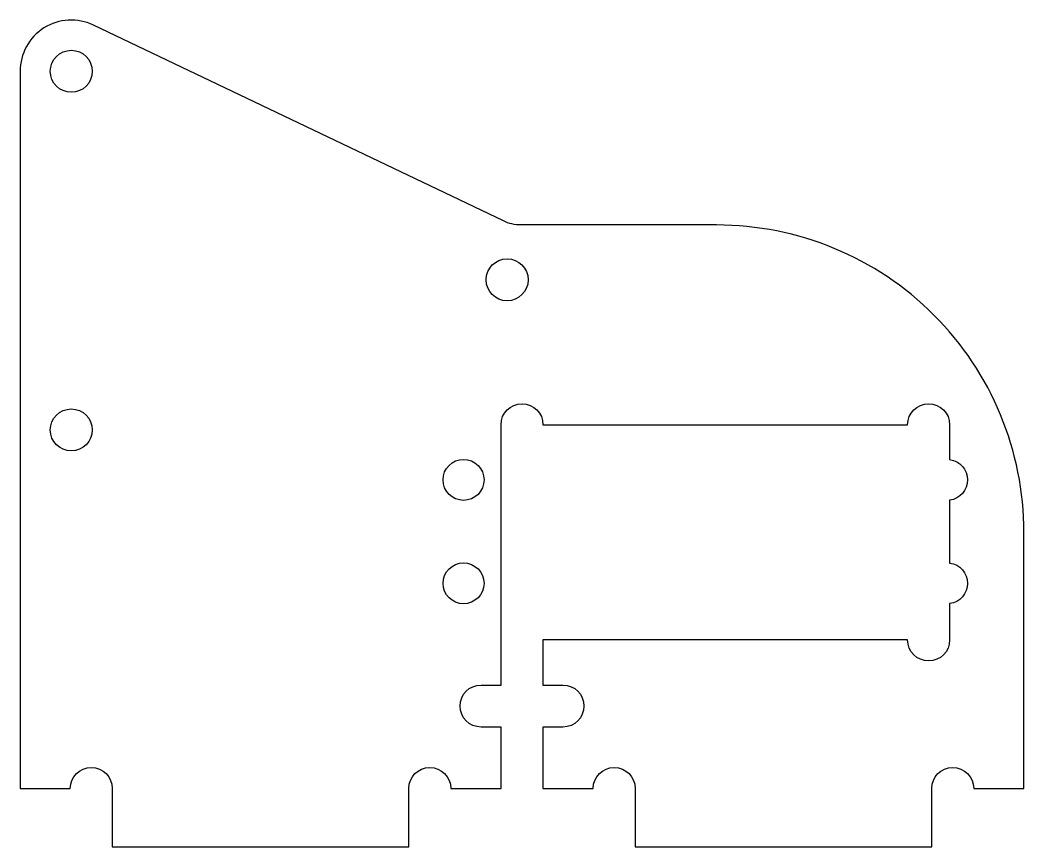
# Model space of a CAD drawing. Header units: millimetres. Extents: x -49 to 49, y 64.3 to 145.
import ezdxf

# ---------------------------------------------------------------- set-up
doc = ezdxf.new("R2010")
doc.units = ezdxf.units.MM
doc.layers.get('0').update_dxf_attribs({"linetype": 'CONTINUOUS'})

msp = doc.modelspace()

# ---------------------------------------------------------------- linework, layer by layer
msp.add_lwpolyline([(37.65, 105.5, -1), (41.75, 105.5), (41.75, 102.109, -0.877708), (41.75, 98.143), (41.75, 92.009, -0.877708), (41.75, 88.043), (41.75, 84.5, -1), (37.65, 84.5), (2.05, 84.5), (2.05, 80.1), (4, 80.1, -1), (4, 76), (2.05, 76), (2.05, 70), (6.95, 70, -1), (11.05, 70), (11.05, 64.3), (40, 64.3), (40, 70, -1), (44.1, 70), (49, 70), (49, 95, 0.414214), (19, 125), (-0.094, 125, -0.111877), (-1.818, 125.391), (-41.845, 144.512, 0.551655), (-49, 140), (-49, 70), (-44.1, 70, -1), (-40, 70), (-40, 64.3), (-11.05, 64.3), (-11.05, 70, -1), (-6.95, 70), (-2.05, 70), (-2.05, 76), (-4, 76, -1), (-4, 80.1), (-2.05, 80.1), (-2.05, 105.5, -1), (2.05, 105.5)], format="xyb", close=True)
for centre, radius in [((-44, 140), 2.05), ((-1.452, 119.651), 2.05), ((-44, 105), 2.05), ((-5.709, 100.126), 2), ((-5.709, 90.026), 2)]:
    msp.add_circle(centre, radius)

doc.saveas('drawing.dxf')
